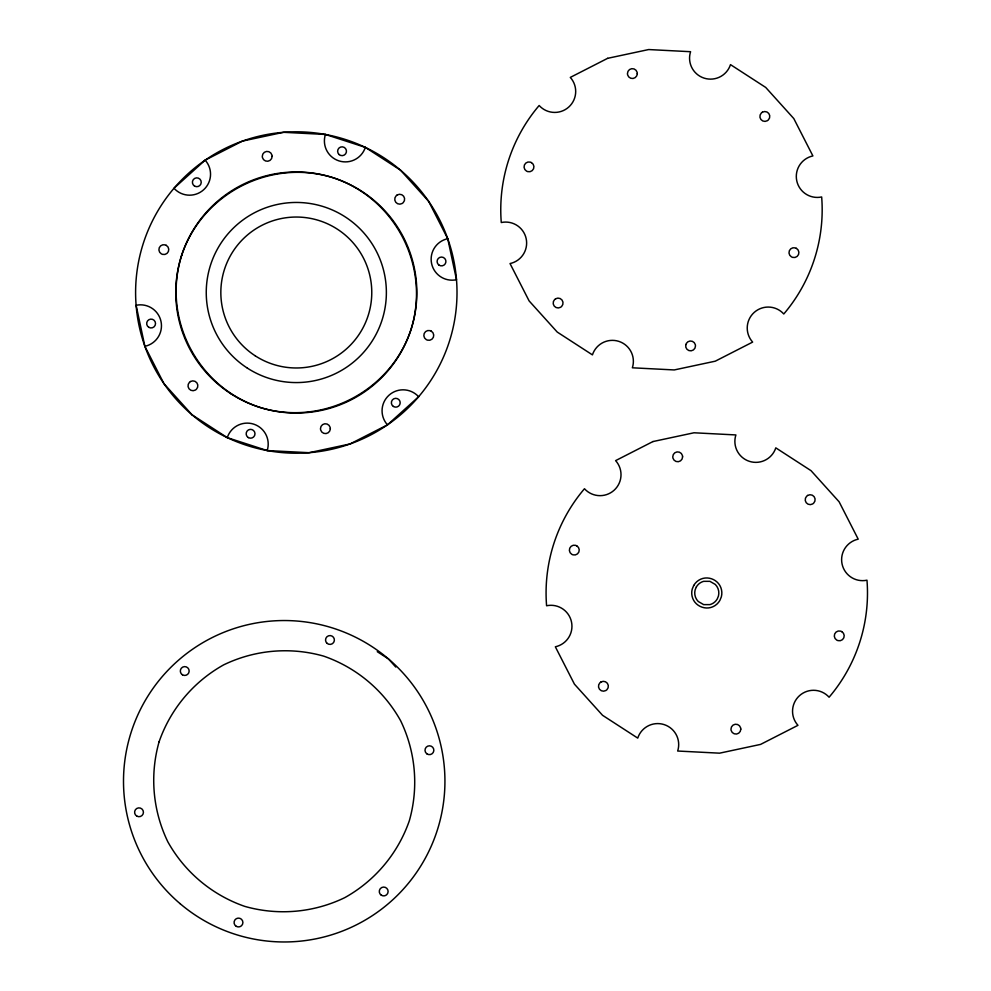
<?xml version="1.0" encoding="UTF-8"?>
<svg xmlns="http://www.w3.org/2000/svg" width="991" height="991" viewBox="0 0 991 991"><rect width="100%" height="100%" fill="white"/><g stroke="black" fill="none" stroke-linecap="round" stroke-linejoin="round"><path stroke-width="1.49" d="M205.137 160.158L173.995 188.265A20.972 20.972 0 0 0 203.613 189.789A20.972 20.972 0 0 0 205.137 160.158L242.498 141.081L283.525 132.311L325.42 134.454L365.332 147.374L400.537 170.192L428.645 201.334L447.734 238.695L456.504 279.722A20.972 20.972 0 0 1 431.605 263.594A20.972 20.972 0 0 1 447.734 238.695M387.469 424.854L418.623 396.747A20.972 20.972 0 0 0 388.992 395.223A20.972 20.972 0 0 0 387.469 424.854L350.12 443.931L309.093 452.701L267.186 450.558L227.273 437.638L192.068 414.82L163.961 383.678L144.872 346.317L136.114 305.29A20.972 20.972 0 0 1 161 321.418A20.972 20.972 0 0 1 144.872 346.317M377.261 651.682L388.46 658.941L395.768 667.042M227.273 437.638A20.972 20.972 0 0 1 253.696 424.136A20.972 20.972 0 0 1 267.186 450.558M365.332 147.374A20.972 20.972 0 0 1 338.91 160.876A20.972 20.972 0 0 1 325.42 134.454M685.809 344.645L685.809 347.184A4.918 4.918 0 0 0 695.484 345.921L695.323 344.645A4.918 4.918 0 0 0 686.305 343.456L685.809 344.645M159.093 741.801C149.641 775.111 152.75 810.663 167.838 841.83C184.71 872.068 212.049 895.009 244.765 906.381C278.075 915.833 313.627 912.723 344.794 897.635C375.044 880.764 397.986 853.424 409.345 820.709C418.797 787.399 415.687 751.847 400.599 720.68C383.728 690.43 356.388 667.488 323.673 656.129C290.363 646.677 254.811 649.786 223.644 664.874C193.406 681.746 170.464 709.085 159.093 741.801M181.638 255.381C161.867 317.962 196.899 386.527 259.184 407.177C321.753 426.935 390.318 391.916 410.98 329.631C430.738 267.05 395.706 198.497 333.422 177.835C270.853 158.077 202.288 193.096 181.638 255.381M693.737 585.446L692.226 589.075A15.063 15.063 0 0 0 693.737 600.509C697.094 606.257 704.242 609.217 710.683 607.533A15.063 15.063 0 0 0 719.825 600.509L721.337 596.879A15.063 15.063 0 0 0 719.825 585.446C716.468 579.698 709.321 576.737 702.879 578.422A15.063 15.063 0 0 0 693.737 585.446M696.339 586.957L695.137 589.856A12.053 12.053 0 0 0 698.259 601.5L703.66 604.621L709.903 604.621A12.053 12.053 0 0 0 717.224 599.01L718.425 596.099A12.053 12.053 0 0 0 715.304 584.455L709.903 581.333L703.66 581.333A12.053 12.053 0 0 0 696.339 586.957M397.218 194.954L396.202 195.747A4.918 4.918 0 0 0 402.148 203.489L403.164 202.697A4.918 4.918 0 0 0 397.218 194.954M190.47 381.523L189.454 382.315A4.918 4.918 0 0 0 195.388 390.058L196.404 389.265A4.918 4.918 0 0 0 190.47 381.523M762.376 112.206L761.361 112.986A4.918 4.918 0 0 0 767.307 120.729L768.322 119.948A4.918 4.918 0 0 0 762.376 112.206M555.629 298.774L554.613 299.555A4.918 4.918 0 0 0 560.547 307.297L561.575 306.516A4.918 4.918 0 0 0 555.629 298.774M807.69 495.426L806.674 496.218A4.918 4.918 0 0 0 812.62 503.961L813.636 503.18A4.918 4.918 0 0 0 807.69 495.426M600.942 682.006L599.927 682.787A4.918 4.918 0 0 0 605.86 690.529L606.888 689.748A4.918 4.918 0 0 0 600.942 682.006M607.656 58.32L570.296 77.409A20.972 20.972 0 0 1 568.772 107.028A20.972 20.972 0 0 1 539.154 105.504A160.703 160.703 0 0 0 501.273 222.529A20.972 20.972 0 0 1 526.171 238.658A20.972 20.972 0 0 1 510.031 263.556L529.12 300.917L557.227 332.059L592.432 354.877A20.972 20.972 0 0 1 618.855 341.375A20.972 20.972 0 0 1 632.357 367.797L674.252 369.94L715.279 361.182L752.64 342.093A20.972 20.972 0 0 1 754.151 312.462A20.972 20.972 0 0 1 783.782 313.986A160.703 160.703 0 0 0 821.663 196.961A20.972 20.972 0 0 1 796.764 180.833A20.972 20.972 0 0 1 812.893 155.934L793.803 118.573L765.709 87.431L730.491 64.626A20.972 20.972 0 0 1 704.081 78.116A20.972 20.972 0 0 1 690.578 51.705L648.684 49.55L607.656 58.32M652.97 441.552L615.609 460.629A20.972 20.972 0 0 1 614.086 490.26A20.972 20.972 0 0 1 584.467 488.736A160.703 160.703 0 0 0 546.586 605.761A20.972 20.972 0 0 1 571.485 621.89A20.972 20.972 0 0 1 555.344 646.789L574.433 684.149L602.54 715.291L637.746 738.109A20.972 20.972 0 0 1 664.168 724.607A20.972 20.972 0 0 1 677.671 751.029L719.565 753.172L760.592 744.402L797.953 725.325A20.972 20.972 0 0 1 799.464 695.694A20.972 20.972 0 0 1 829.095 697.218A160.703 160.703 0 0 0 866.976 580.193A20.972 20.972 0 0 1 842.077 564.065A20.972 20.972 0 0 1 858.206 539.166L839.117 501.805L811.022 470.663L775.804 447.858A20.972 20.972 0 0 1 749.394 461.348A20.972 20.972 0 0 1 735.892 434.938L693.997 432.782L652.97 441.552M796.405 248.369L795.216 247.874A4.918 4.918 0 0 0 791.475 256.892L792.664 257.387A4.918 4.918 0 0 0 796.405 248.369M531.449 162.598L530.259 162.103A4.918 4.918 0 0 0 526.531 171.121L527.72 171.616A4.918 4.918 0 0 0 531.449 162.598M431.246 331.13L430.057 330.635A4.918 4.918 0 0 0 426.316 339.653L427.505 340.148A4.918 4.918 0 0 0 431.246 331.13M166.29 245.359L165.101 244.864A4.918 4.918 0 0 0 161.372 253.882L162.561 254.377A4.918 4.918 0 0 0 166.29 245.359M841.718 631.601L840.529 631.106A4.918 4.918 0 0 0 836.788 640.124L837.977 640.62A4.918 4.918 0 0 0 841.718 631.601M576.762 545.83L575.573 545.335A4.918 4.918 0 0 0 571.844 554.353L573.033 554.849A4.918 4.918 0 0 0 576.762 545.83M740.797 729.141L740.636 727.877A4.918 4.918 0 0 0 730.962 729.141L731.123 730.417A4.918 4.918 0 0 0 740.797 729.141M637.287 73.582L637.126 72.306A4.918 4.918 0 0 0 627.452 73.582L627.613 74.858A4.918 4.918 0 0 0 637.287 73.582M682.601 456.814L682.44 455.538A4.918 4.918 0 0 0 672.765 456.814L672.926 458.077A4.918 4.918 0 0 0 682.601 456.814M330.325 428.669L330.152 427.406A4.918 4.918 0 0 0 320.477 428.669L320.65 429.945A4.918 4.918 0 0 0 330.325 428.669M272.129 156.343L271.955 155.067A4.918 4.918 0 0 0 262.281 156.343L262.454 157.606A4.918 4.918 0 0 0 272.129 156.343M192.068 414.82A160.703 160.703 0 0 0 454.349 321.617A160.703 160.703 0 0 0 242.498 141.081A160.703 160.703 0 0 0 192.068 414.82M248.369 437.601A4.422 4.422 0 0 0 254.997 433.773A4.422 4.422 0 0 0 248.369 429.945A4.422 4.422 0 0 0 248.369 437.601M148.885 327.364A4.422 4.422 0 0 0 155.525 323.537A4.422 4.422 0 0 0 148.885 319.709A4.422 4.422 0 0 0 148.885 327.364M194.521 186.048A4.422 4.422 0 0 0 201.235 182.394A4.422 4.422 0 0 0 194.707 178.392A4.422 4.422 0 0 0 194.521 186.048M339.182 154.608A4.422 4.422 0 0 0 346.392 152.044A4.422 4.422 0 0 0 340.57 147.077A4.422 4.422 0 0 0 339.182 154.608M438.84 264.993A4.422 4.422 0 0 0 445.888 262.033A4.422 4.422 0 0 0 439.793 257.4A4.422 4.422 0 0 0 438.84 264.993M393.377 406.446A4.422 4.422 0 0 0 400.191 402.965A4.422 4.422 0 0 0 393.774 398.803A4.422 4.422 0 0 0 393.377 406.446M230.767 393.662A120.53 120.53 0 0 0 416.678 298.687A120.53 120.53 0 0 0 241.47 185.168A120.53 120.53 0 0 0 230.767 393.662M247.329 368.095A90.07 90.07 0 0 0 386.255 297.127A90.07 90.07 0 0 0 255.331 212.309A90.07 90.07 0 0 0 247.329 368.095M255.269 355.843A75.465 75.465 0 0 0 371.675 296.371A75.465 75.465 0 0 0 261.971 225.304A75.465 75.465 0 0 0 255.269 355.843M179.978 903.569A160.703 160.703 0 0 0 442.271 810.365A160.703 160.703 0 0 0 230.407 629.818A160.703 160.703 0 0 0 179.978 903.569M136.808 816.113A4.422 4.422 0 0 0 143.435 812.286A4.422 4.422 0 0 0 136.808 808.458A4.422 4.422 0 0 0 136.808 816.113M236.279 926.35A4.422 4.422 0 0 0 242.906 922.522A4.422 4.422 0 0 0 236.279 918.694A4.422 4.422 0 0 0 236.279 926.35M327.092 643.357A4.422 4.422 0 0 0 334.314 640.793A4.422 4.422 0 0 0 328.479 635.826A4.422 4.422 0 0 0 327.092 643.357M426.749 753.742A4.422 4.422 0 0 0 433.81 750.782A4.422 4.422 0 0 0 427.716 746.149A4.422 4.422 0 0 0 426.749 753.742M381.287 895.195A4.422 4.422 0 0 0 388.113 891.714A4.422 4.422 0 0 0 381.684 887.552A4.422 4.422 0 0 0 381.287 895.195M182.431 674.797A4.422 4.422 0 0 0 189.157 671.142A4.422 4.422 0 0 0 182.629 667.141A4.422 4.422 0 0 0 182.431 674.797"/></g></svg>
